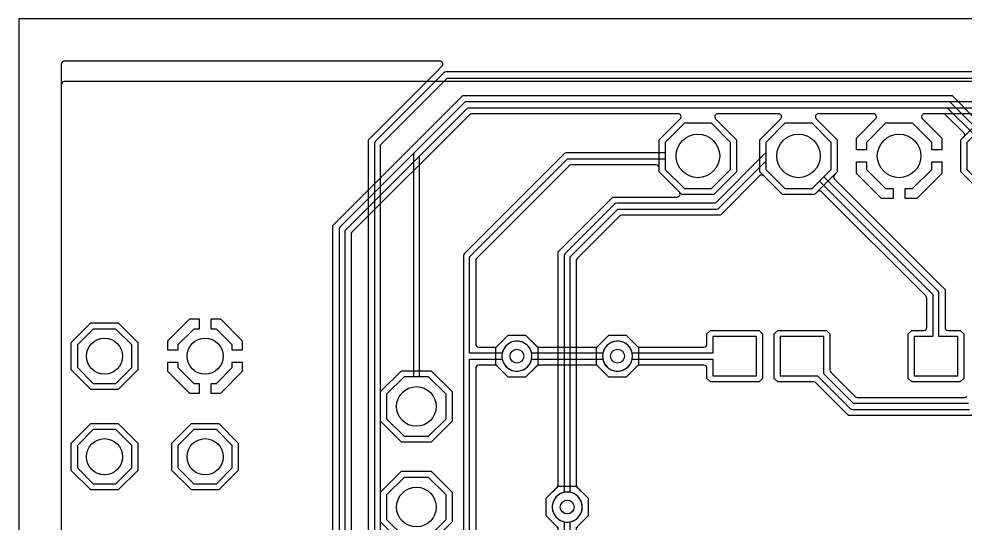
# Model space of a CAD drawing. Header units: millimetres. Extents: x 3.9 to 76.2, y 2.5 to 68.2.
# Drawn here: x 3.94 to 27.83, y 55.47 to 68.21 of the extents above; entities that cross this region are included whole.
import ezdxf

# ---------------------------------------------------------------- set-up
doc = ezdxf.new("R2010")
doc.units = ezdxf.units.MM

msp = doc.modelspace()

# ---------------------------------------------------------------- linework, layer by layer
at = {"layer": '16_copper'}
for points in [[(12.759, 47.758), (12.759, 65.152), (14.47, 66.863), (14.617, 67.01, 0.668179), (14.563, 67.14), (5.078, 67.14, 0.414214), (5.002, 67.064), (5.002, 7.217, 0.414214)], [(42.864, 66.867), (14.721, 66.867, 0.198912), (14.667, 66.845), (12.934, 65.111, 0.198912), (12.911, 65.057), (12.911, 47.853, 0.198912), (12.934, 47.799), (13.894, 46.839), (13.894, 46.47), (13.659, 46.47), (13.22, 46.031), (13.22, 45.409), (13.659, 44.97), (14.281, 44.97), (14.72, 45.409), (14.72, 46.031), (14.281, 46.47), (14.046, 46.47), (14.046, 46.87, 0.198912), (14.024, 46.924), (13.064, 47.885), (13.064, 65.026), (14.752, 66.715), (42.832, 66.715)], [(28.197, 65.811), (26.805, 65.811, 0.668179), (26.751, 65.681), (27.238, 65.194), (27.238, 64.9), (26.984, 64.9), (26.984, 65.089), (26.501, 65.572), (25.818, 65.572), (25.334, 65.089), (25.334, 64.9), (25.08, 64.9), (25.08, 65.194), (25.567, 65.681, 0.668179), (25.514, 65.811), (24.121, 65.811, 0.668179), (24.067, 65.681), (24.597, 65.152), (24.597, 64.342), (24.526, 64.272, 0.414214), (24.526, 64.164), (27.162, 61.527), (27.162, 61.527), (27.319, 61.371), (27.319, 60.419, 0.414214), (27.395, 60.342), (27.703, 60.342), (27.792, 60.253), (27.792, 59.127), (27.703, 59.038), (26.477, 59.038), (26.388, 59.127), (26.388, 60.253), (26.477, 60.342), (26.785, 60.342, 0.414214), (26.861, 60.419), (26.861, 61.15, 0.198912), (26.839, 61.204), (24.203, 63.841, 0.414214), (24.095, 63.841), (24.024, 63.77), (23.214, 63.77), (22.744, 64.241, 0.414214), (22.636, 64.241), (21.646, 63.251), (19.156, 63.251, 0.198912), (19.102, 63.228), (18.031, 62.158, 0.198912), (18.009, 62.104), (18.009, 56.433, 0.198912), (18.031, 56.379), (18.311, 56.1), (18.311, 55.66), (18, 55.349)], [(15.316, 44.45), (15.316, 59.614), (16.139, 59.614, 0.996924), (16.882, 59.764), (16.869, 59.812, 0.764884), (16.139, 59.766), (15.316, 59.766), (15.316, 62.198), (17.789, 64.671), (20.254, 64.671), (20.254, 64.406), (20.738, 63.922), (21.421, 63.922), (21.904, 64.406), (21.904, 65.089), (21.421, 65.572), (20.738, 65.572), (20.254, 65.089), (20.254, 64.823), (17.757, 64.823, 0.198912), (17.703, 64.801), (15.186, 62.284, 0.198912), (15.164, 62.23), (15.164, 44.482)], [(28.294, 63.77), (27.722, 64.342), (27.722, 65.152), (28.251, 65.681, 0.668179)], [(17.56, 55.349), (17.249, 55.66), (17.249, 56.1), (17.529, 56.379, 0.198912), (17.551, 56.433), (17.551, 62.325), (18.935, 63.708), (20.552, 63.708, 0.668179), (20.606, 63.838), (20.102, 64.342), (20.102, 64.442, 0.414214), (20.026, 64.519), (17.883, 64.519, 0.198912), (17.83, 64.496), (15.491, 62.158, 0.198912), (15.469, 62.104), (15.469, 59.995, 0.414214), (15.545, 59.919), (15.957, 59.919, 0.198912), (16.011, 59.941), (16.29, 60.221), (16.73, 60.221), (17.041, 59.91), (17.041, 59.47), (16.73, 59.159), (16.29, 59.159), (16.011, 59.439, 0.198912), (15.957, 59.461), (15.545, 59.461, 0.414214), (15.469, 59.385), (15.469, 55.226, 0.430461)], [(28.035, 58.191), (24.885, 58.191), (24.061, 59.015, 0.198912), (24.008, 59.038), (23.097, 59.038), (23.008, 59.127), (23.008, 60.253), (23.097, 60.342), (24.323, 60.342), (24.412, 60.253), (24.412, 59.342, 0.198912), (24.435, 59.289), (25.052, 58.671, 0.198912), (25.106, 58.649), (27.814, 58.649, 0.198912), (27.868, 58.671)], [(27.908, 58.496), (25.012, 58.496), (24.26, 59.248), (24.26, 60.19), (23.16, 60.19), (23.16, 59.19), (24.102, 59.19), (24.926, 58.366, 0.198912), (24.98, 58.344), (27.94, 58.344)]]:
    msp.add_lwpolyline(points, format="xyb", dxfattribs=at)
for points in [[(14.72, 58.109), (14.72, 58.731), (14.281, 59.17), (14.046, 59.17), (14.046, 64.738), (15.272, 65.964), (40.269, 65.964, 0.996924), (41.012, 66.114), (40.999, 66.162, 0.764884), (40.269, 66.116), (15.24, 66.116, 0.198912), (15.186, 66.094), (13.916, 64.824, 0.198912), (13.894, 64.77), (13.894, 59.17), (13.659, 59.17), (13.22, 58.731), (13.22, 58.109), (13.659, 57.67), (14.281, 57.67)], [(17.854, 55.508, 0.818106), (17.856, 56.251), (17.856, 62.198), (19.061, 63.403), (21.551, 63.403, 0.198912), (21.605, 63.426), (22.794, 64.615), (22.794, 64.406), (23.278, 63.922), (23.961, 63.922), (24.149, 64.11), (27.014, 61.245), (27.014, 60.19), (26.54, 60.19), (26.54, 59.19), (27.64, 59.19), (27.64, 60.19), (27.166, 60.19), (27.166, 61.277, 0.198912), (27.144, 61.33), (24.257, 64.218), (24.444, 64.406), (24.444, 65.089), (23.961, 65.572), (23.278, 65.572), (22.794, 65.089), (22.794, 64.819, 0.112968), (22.765, 64.801), (21.52, 63.556), (19.029, 63.556, 0.198912), (18.976, 63.533), (17.726, 62.284, 0.198912), (17.704, 62.23), (17.704, 56.251), (17.658, 56.239), (17.612, 56.22), (17.569, 56.195), (17.53, 56.165), (17.495, 56.13), (17.465, 56.091), (17.44, 56.048), (17.421, 56.002), (17.408, 55.954), (17.402, 55.905), (17.402, 55.855), (17.408, 55.806), (17.421, 55.758), (17.44, 55.712), (17.465, 55.669), (17.495, 55.63), (17.53, 55.595), (17.569, 55.565), (17.612, 55.54), (17.658, 55.521), (17.706, 55.508), (17.755, 55.502), (17.805, 55.502)], [(21.397, 59.038), (21.308, 59.127), (21.308, 59.385, 0.414214), (21.231, 59.461), (19.603, 59.461, 0.198912), (19.549, 59.439), (19.27, 59.159), (18.83, 59.159), (18.519, 59.47), (18.519, 59.91), (18.83, 60.221), (19.27, 60.221), (19.549, 59.941, 0.198912), (19.603, 59.919), (21.231, 59.919, 0.414214), (21.308, 59.995), (21.308, 60.253), (21.397, 60.342), (22.623, 60.342), (22.712, 60.253), (22.712, 59.127), (22.623, 59.038)], [(22.56, 60.19), (21.46, 60.19), (21.46, 59.766), (19.421, 59.766, 0.996924), (18.678, 59.616), (18.691, 59.568, 0.764884), (19.421, 59.614), (21.46, 59.614), (21.46, 59.19), (22.56, 59.19)]]:
    msp.add_lwpolyline(points, format="xyb", close=True, dxfattribs=at)
for points in [[(25.712, 63.668), (25.08, 64.3), (25.08, 64.595), (25.334, 64.595), (25.334, 64.406), (25.818, 63.922), (26.007, 63.922), (26.007, 63.668)], [(26.312, 63.668), (26.312, 63.922), (26.501, 63.922), (26.984, 64.406), (26.984, 64.595), (27.238, 64.595), (27.238, 64.3), (26.606, 63.668)], [(5.749, 58.852), (5.258, 59.343), (5.258, 60.037), (5.749, 60.528), (6.443, 60.528), (6.934, 60.037), (6.934, 59.343), (6.443, 58.852)], [(7.696, 59.842), (7.696, 60.079), (8.247, 60.63), (8.484, 60.63), (8.484, 60.376), (8.352, 60.376), (7.95, 59.974), (7.95, 59.842)], [(9.322, 59.842), (9.322, 59.974), (8.92, 60.376), (8.788, 60.376), (8.788, 60.63), (9.025, 60.63), (9.576, 60.079), (9.576, 59.842)], [(6.782, 59.406), (6.782, 59.974), (6.38, 60.376), (5.812, 60.376), (5.41, 59.974), (5.41, 59.406), (5.812, 59.004), (6.38, 59.004)], [(8.247, 58.75), (7.696, 59.301), (7.696, 59.538), (7.95, 59.538), (7.95, 59.406), (8.352, 59.004), (8.484, 59.004), (8.484, 58.75)], [(8.788, 58.75), (8.788, 59.004), (8.92, 59.004), (9.322, 59.406), (9.322, 59.538), (9.576, 59.538), (9.576, 59.301), (9.025, 58.75)], [(5.749, 56.312), (5.258, 56.803), (5.258, 57.497), (5.749, 57.988), (6.443, 57.988), (6.934, 57.497), (6.934, 56.803), (6.443, 56.312)], [(6.782, 56.866), (6.782, 57.434), (6.38, 57.836), (5.812, 57.836), (5.41, 57.434), (5.41, 56.866), (5.812, 56.464), (6.38, 56.464)], [(8.289, 56.312), (7.798, 56.803), (7.798, 57.497), (8.289, 57.988), (8.983, 57.988), (9.474, 57.497), (9.474, 56.803), (8.983, 56.312)], [(9.322, 56.866), (9.322, 57.434), (8.92, 57.836), (8.352, 57.836), (7.95, 57.434), (7.95, 56.866), (8.352, 56.464), (8.92, 56.464)], [(14.72, 55.569), (14.72, 56.191), (14.281, 56.63), (13.659, 56.63), (13.22, 56.191), (13.22, 55.569), (13.659, 55.13), (14.281, 55.13)]]:
    msp.add_lwpolyline(points, close=True, dxfattribs=at)
at = {"layer": '1_copper'}
for points in [[(40.29, 66.624), (5.078, 66.624, 0.414214), (5.002, 66.548), (5.002, 3.683, 0.414214)], [(11.865, 19.562), (11.865, 62.988), (15.145, 66.269), (27.501, 66.269), (28.116, 65.654, 0.414214)], [(12.169, 19.688), (12.169, 62.862), (15.272, 65.964), (27.375, 65.964), (28.062, 65.277), (27.874, 65.089), (27.874, 64.406), (28.358, 63.922), (29.041, 63.922), (29.524, 64.406), (29.524, 65.089), (29.041, 65.572), (28.358, 65.572), (28.17, 65.384), (27.46, 66.094, 0.198912), (27.407, 66.116), (15.24, 66.116, 0.198912), (15.186, 66.094), (12.039, 62.947, 0.198912), (12.017, 62.893), (12.017, 19.657, 0.198912)], [(28.294, 63.77), (27.722, 64.342), (27.722, 65.152), (27.793, 65.223, 0.414214), (27.793, 65.331), (27.334, 65.789, 0.198912), (27.28, 65.811), (26.805, 65.811, 0.668179), (26.751, 65.681), (27.238, 65.194), (27.238, 64.9), (26.984, 64.9), (26.984, 65.089), (26.501, 65.572), (25.818, 65.572), (25.334, 65.089), (25.334, 64.9), (25.08, 64.9), (25.08, 65.194), (25.567, 65.681, 0.668179), (25.514, 65.811), (24.121, 65.811, 0.668179), (24.067, 65.681), (24.597, 65.152), (24.597, 64.342), (24.024, 63.77), (23.214, 63.77), (22.642, 64.342), (22.642, 65.152), (23.171, 65.681, 0.668179), (23.117, 65.811), (21.581, 65.811, 0.668179), (21.527, 65.681), (22.057, 65.152), (22.057, 64.342), (21.484, 63.77), (20.674, 63.77), (20.102, 64.342), (20.102, 65.152), (20.631, 65.681, 0.668179), (20.577, 65.811), (15.366, 65.811, 0.198912), (15.312, 65.789), (12.344, 62.821, 0.198912), (12.322, 62.767), (12.322, 34.846, 0.668189)], [(17.856, 49.901), (17.856, 55.509, 0.996924), (17.706, 56.252), (17.658, 56.239, 0.764884), (17.704, 55.509), (17.704, 49.901)]]:
    msp.add_lwpolyline(points, format="xyb", dxfattribs=at)
for points in [[(21.904, 64.406), (21.904, 65.089), (21.421, 65.572), (20.738, 65.572), (20.254, 65.089), (20.254, 64.406), (20.738, 63.922), (21.421, 63.922)], [(24.444, 64.406), (24.444, 65.089), (23.961, 65.572), (23.278, 65.572), (22.794, 65.089), (22.794, 64.406), (23.278, 63.922), (23.961, 63.922)], [(25.712, 63.668), (25.08, 64.3), (25.08, 64.595), (25.334, 64.595), (25.334, 64.406), (25.818, 63.922), (26.007, 63.922), (26.007, 63.668)], [(26.312, 63.668), (26.312, 63.922), (26.501, 63.922), (26.984, 64.406), (26.984, 64.595), (27.238, 64.595), (27.238, 64.3), (26.606, 63.668)], [(5.749, 58.852), (5.258, 59.343), (5.258, 60.037), (5.749, 60.528), (6.443, 60.528), (6.934, 60.037), (6.934, 59.343), (6.443, 58.852)], [(7.696, 59.842), (7.696, 60.079), (8.247, 60.63), (8.484, 60.63), (8.484, 60.376), (8.352, 60.376), (7.95, 59.974), (7.95, 59.842)], [(9.322, 59.842), (9.322, 59.974), (8.92, 60.376), (8.788, 60.376), (8.788, 60.63), (9.025, 60.63), (9.576, 60.079), (9.576, 59.842)], [(6.782, 59.406), (6.782, 59.974), (6.38, 60.376), (5.812, 60.376), (5.41, 59.974), (5.41, 59.406), (5.812, 59.004), (6.38, 59.004)], [(8.247, 58.75), (7.696, 59.301), (7.696, 59.538), (7.95, 59.538), (7.95, 59.406), (8.352, 59.004), (8.484, 59.004), (8.484, 58.75)], [(8.788, 58.75), (8.788, 59.004), (8.92, 59.004), (9.322, 59.406), (9.322, 59.538), (9.576, 59.538), (9.576, 59.301), (9.025, 58.75)], [(13.596, 57.518), (13.068, 58.046), (13.068, 58.794), (13.596, 59.322), (14.344, 59.322), (14.872, 58.794), (14.872, 58.046), (14.344, 57.518)], [(14.72, 58.109), (14.72, 58.731), (14.281, 59.17), (13.659, 59.17), (13.22, 58.731), (13.22, 58.109), (13.659, 57.67), (14.281, 57.67)], [(5.749, 56.312), (5.258, 56.803), (5.258, 57.497), (5.749, 57.988), (6.443, 57.988), (6.934, 57.497), (6.934, 56.803), (6.443, 56.312)], [(6.782, 56.866), (6.782, 57.434), (6.38, 57.836), (5.812, 57.836), (5.41, 57.434), (5.41, 56.866), (5.812, 56.464), (6.38, 56.464)], [(8.289, 56.312), (7.798, 56.803), (7.798, 57.497), (8.289, 57.988), (8.983, 57.988), (9.474, 57.497), (9.474, 56.803), (8.983, 56.312)], [(9.322, 56.866), (9.322, 57.434), (8.92, 57.836), (8.352, 57.836), (7.95, 57.434), (7.95, 56.866), (8.352, 56.464), (8.92, 56.464)], [(13.596, 54.978), (13.068, 55.506), (13.068, 56.254), (13.596, 56.782), (14.344, 56.782), (14.872, 56.254), (14.872, 55.506), (14.344, 54.978)], [(14.72, 55.569), (14.72, 56.191), (14.281, 56.63), (13.659, 56.63), (13.22, 56.191), (13.22, 55.569), (13.659, 55.13), (14.281, 55.13)]]:
    msp.add_lwpolyline(points, close=True, dxfattribs=at)
for points in [[(16.29, 59.159), (15.979, 59.47), (15.979, 59.91), (16.29, 60.221), (16.73, 60.221), (17.009, 59.941, 0.198912), (17.063, 59.919), (18.497, 59.919, 0.198912), (18.551, 59.941), (18.83, 60.221), (19.27, 60.221), (19.581, 59.91), (19.581, 59.47), (19.27, 59.159), (18.83, 59.159), (18.551, 59.439, 0.198912), (18.497, 59.461), (17.063, 59.461, 0.198912), (17.009, 59.439), (16.73, 59.159)], [(16.584, 59.318, 0.301666), (16.881, 59.614), (18.679, 59.614, 0.996924), (19.422, 59.764), (19.409, 59.812, 0.764884), (18.679, 59.766), (16.881, 59.766), (16.869, 59.812), (16.85, 59.858), (16.825, 59.901), (16.795, 59.94), (16.76, 59.975), (16.721, 60.005), (16.678, 60.03), (16.632, 60.049), (16.584, 60.062), (16.535, 60.068), (16.485, 60.068), (16.436, 60.062), (16.388, 60.049), (16.342, 60.03), (16.299, 60.005), (16.26, 59.975), (16.225, 59.94), (16.195, 59.901), (16.17, 59.858), (16.151, 59.812), (16.138, 59.764), (16.132, 59.715), (16.132, 59.665), (16.138, 59.616), (16.151, 59.568), (16.17, 59.522), (16.195, 59.479), (16.225, 59.44), (16.26, 59.405), (16.299, 59.375), (16.342, 59.35), (16.388, 59.331), (16.436, 59.318), (16.485, 59.312), (16.535, 59.312)], [(17.56, 48.999), (17.249, 49.31), (17.249, 49.75), (17.529, 50.029, 0.198912), (17.551, 50.083), (17.551, 55.327, 0.198912), (17.529, 55.381), (17.249, 55.66), (17.249, 56.1), (17.56, 56.411), (18, 56.411), (18.311, 56.1), (18.311, 55.66), (18.031, 55.381, 0.198912), (18.009, 55.327), (18.009, 50.083, 0.198912), (18.031, 50.029), (18.311, 49.75), (18.311, 49.31), (18, 48.999)]]:
    msp.add_lwpolyline(points, format="xyb", close=True, dxfattribs=at)
at = {"layer": 'drills_PTH'}
for centre, radius in [((21.079, 64.747), 0.55), ((23.619, 64.747), 0.55), ((26.159, 64.747), 0.55), ((6.096, 59.69), 0.457), ((8.636, 59.69), 0.457), ((13.97, 58.42), 0.5), ((6.096, 57.15), 0.457), ((8.636, 57.15), 0.457), ((13.97, 55.88), 0.5)]:
    msp.add_circle(centre, radius, dxfattribs=at)
at = {"layer": 'drills_via_1_16'}
for centre in [(16.51, 59.69), (19.05, 59.69), (17.78, 55.88)]:
    msp.add_circle(centre, 0.175, dxfattribs=at)
at = {"layer": 'outline'}
msp.add_lwpolyline([(3.935, 2.54), (63.627, 2.54), (63.627, 68.207), (3.935, 68.207), (3.935, 2.54)], close=True, dxfattribs=at)

doc.saveas('drawing.dxf')
